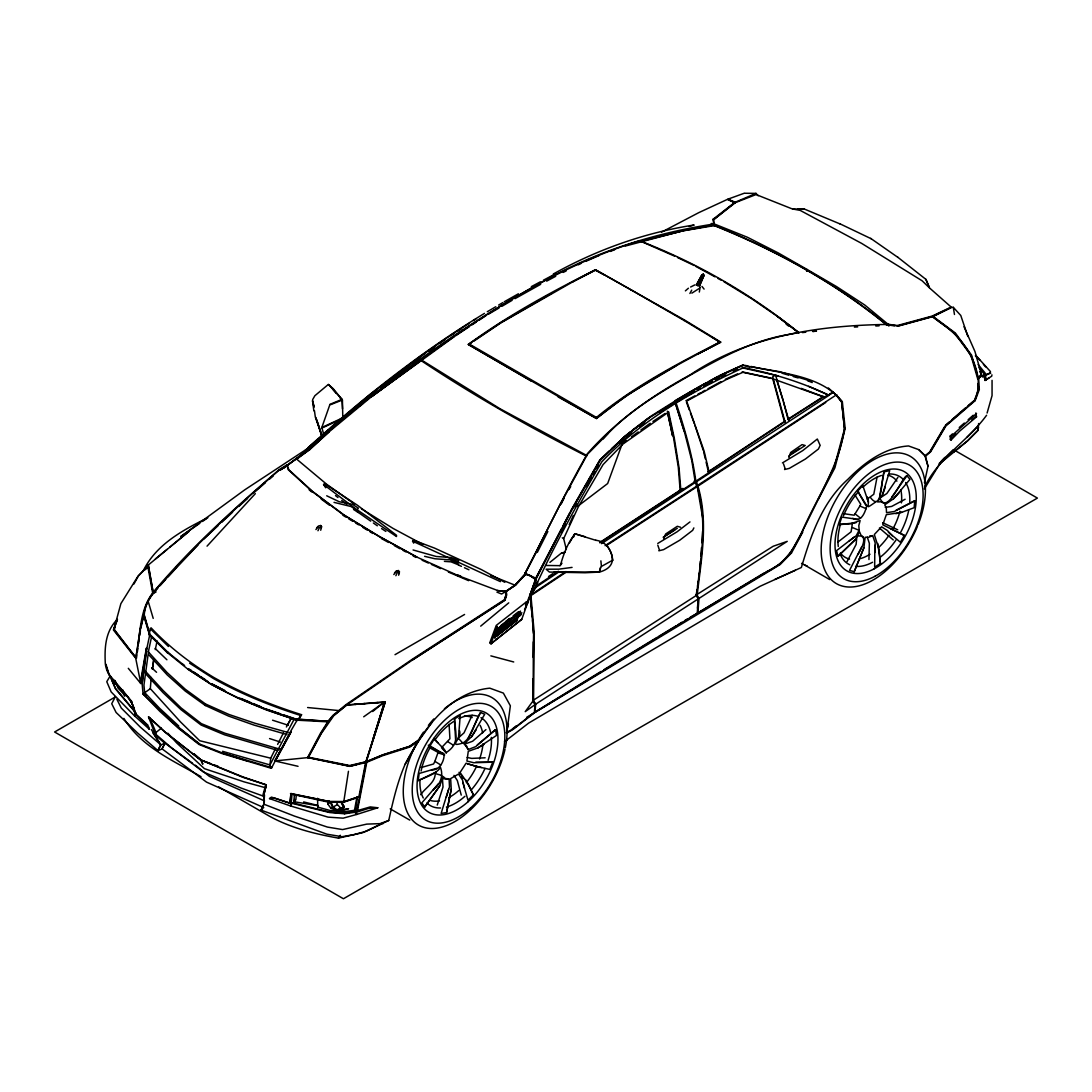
<?xml version="1.0" encoding="UTF-8"?>
<svg xmlns="http://www.w3.org/2000/svg" width="1092" height="1092" viewBox="0 0 1092 1092"><rect width="100%" height="100%" fill="white"/><g stroke="black" fill="none" stroke-linecap="round" stroke-linejoin="round"><path stroke-width="1.5" d="M849.153 541.086L856.21 535.776L859.172 530.125L858.803 525.621L860.127 520.57L850.873 523.723L839.161 524.597L855.991 522.754M533.333 641.864L533.183 698.976L532.91 701.119L525.225 711.656L535.025 704.654L532.91 701.119M533.21 657.452L533.578 633.756L530.439 595.7L535.735 579.606L530.316 575.648L525.689 574.023L515.438 584.698L505.528 591.591L506.142 595.277L504.545 600.259L412.94 659.664M820.188 445.454L817.335 439.025L802.77 450.573L782.404 462.926M874.897 552.47L875.17 542.861L872.672 535.599L868.59 537.332L865.151 537.291L863.868 547.87L854.203 571.73L849.562 570.365L861.52 547.133M868.959 559.554L869.355 543.352L867.28 537.127M199.74 523.355L180.835 536.5L244.69 489.871L308.108 448.184L308.654 446.942L309.582 449.767L287.128 465.328L288.93 469.888L312.694 491.55L343.966 514.933L379.497 536.554L416.967 557.07M735.216 202.989L734.739 202.457L713.035 219.287L713.294 219.983L735.244 202.197L756.019 193.407L758.135 195.727M879.893 494.84L884.151 471.84L889.721 470.584L882.691 494.212M701.828 542.724L702.62 531.285M702.961 526.385L703.303 521.485L697.242 486.568L607.097 545.113M640.376 241.277L682.486 230.931L714.264 225.621C775.948 250.368 835.571 283.074 886.991 325.348L888.055 324.242L897.269 325.553L932.104 316.093L951.187 307.084L930.097 288.452M526.59 717.403L697.228 613.322L698.307 598.88L696.205 594.99L697.065 589.571M289.762 803.002L271.444 797.105L269.519 798.593L290.527 805.951L291.346 803.78L289.762 803.002L290.963 793.515L328.938 801.392M697.46 608.189L698.197 598.416L696.205 594.99L773.163 546.259L787.236 541.359L698.989 598.443L697.911 612.912L690.24 617.239M348.457 771.307L343.803 801.569L358.886 796.751L365.602 762.598L385.285 701.842L366.23 761.861L356.975 810.264L355.61 812.148L344.703 813.772L329.77 812.557L291.81 803.316L290.226 802.579L290.963 793.515M323.328 432.937L321.826 427.491L329.743 404.995L342.424 399.986L342.806 417.895M802.825 531.968L791.468 552.975L780.125 564.578L534.507 712.748L512.94 729.497L506.579 733.21L506.306 732.486L513.158 728.937L534.384 712.421L535.025 704.654M535.025 711.97L535.667 704.203L533.551 700.641L534.275 633.346L530.93 595.563L566.366 572.003M699.713 569.41L700.395 561.029M700.805 556.005L701.487 547.624M291.81 803.316L290.527 805.951L328.023 817.13L343.161 818.167L356.838 814.414L356.101 812.339L357.466 810.592L370.229 806.92L377.791 807.766L356.838 814.414L354.245 811.697L343.748 813.24L329.375 811.998L292.82 802.934L295.277 802.115L293.816 801.514L294.417 794.908M296.301 794.785L295.864 799.74L293.816 801.514M888.356 532.173L900.368 542.233L904.422 535.326L890.512 528.624M399.331 573.532L398.58 570.502L396.423 570.966L394.54 572.85M896.068 510.223L914.809 500.627L914.113 507.712L901.651 512.366L886.335 514.66L882.773 524.815L904.394 535.558M828.296 387.919L832.909 392.014L828.5 395.659L601.528 543.639M506.784 732.65L510.36 705.801L503.357 693.092L489.776 688.165C448.73 692.328 422.44 730.507 405.091 764.332C397.338 782.322 392.915 801.405 388.752 820.474L366.311 831.244L353.985 834.629L342.069 836.704L326.918 834.192L261.056 810.114L263.855 804.176L263.759 797.051M451.283 788.97L446.601 812.557L441.141 813.417L448.525 789.393M964.031 326.74L974.938 351.474L981.408 374.283L977.709 378.924L970.924 355.31L954.654 333.278L932.309 316.53L897.829 325.962L887.837 324.447C819.109 325.307 748.47 335.64 690.28 374.788C652.047 395.55 616.161 420.98 587.305 453.822C565.083 492.888 545.754 533.456 525.17 573.396L525.58 574.474L515.151 585.23L506.374 591.386M275.416 748.771L270.72 758.189L269.956 764.919L271.226 768.263L222.126 753.603L199.017 744.485L178.733 728.555L159.814 711.315L143.052 693.925L142.11 683.592L146.601 648.198L140.786 683.496L128.296 668.318M305.351 450.273L308.749 447.734L308.94 448.88L287.141 465.506L279.416 469.888C244.212 500.163 209.91 531.558 177.86 565.178C166.421 581.149 145.973 593.42 143.885 614.591L149.495 633.974L168.113 652.511M151.474 637.045L148.867 634.329L151.024 627.777C169.478 647.406 190.964 663.827 214.073 677.613L214.373 677.777C242.015 693.229 271.403 705.145 301.556 714.687L297.488 720.433L266.311 709.937L237.592 697.965L211.234 684.479L188.179 669.437L167.117 652.402M142.11 683.592L146.819 648.552L149.645 635.244L143.666 615.547L144.24 614.892C144.936 604.504 150.71 595.549 157.808 588.288M698.307 598.88L535.667 704.203L532.732 700.627L532.951 678.76M697.529 586.213L698.211 581.162M698.662 577.804L699.344 572.768M874.856 545.345L874.665 567.117L880.48 563.404L877.791 543.475M433.265 789.885C440.526 783.879 443.625 775.948 440.458 767.362C436.964 773.559 425.498 777.34 418.236 780.548L419.137 773.477L436.773 768.318M151.215 677.518L150.327 688.683L180.644 722.058L199.686 740.717L270.72 758.189M152.389 669.26L153.795 659.35M152.457 668.673L153.822 659.09M136.923 654.954L136.432 658.38L114.196 629.988L115.097 627.054M137.374 651.842L137.851 648.457M138.547 643.679L139.025 640.335M139.721 635.503L140.431 630.603M459.486 730.712C462.585 738.52 446.819 747.924 462.79 743.051C472.358 737.619 474.201 721.908 480.521 712.557L484.739 714.209L471.703 736.527L464.059 744.021L466.571 745.959L467.99 749.617L475.689 746.641L495.577 729.633L477.286 744.935M205.255 705.446L205.446 704.108L205.255 705.446L185.23 691.059L167.226 674.924L148.962 654.968M140.786 683.496L135.749 658.476L140.199 629.197L143.666 615.547M356.907 797.133L354.245 811.697L355.569 810.018L357.439 797.706L358.886 796.751M991.932 374.815L991.713 376.194L985.093 380.453L983.919 375.471L990.772 373.177M357.466 810.592L366.762 762.271L382.487 755.746L409.991 746.969L418.577 741.004L431.695 722.768M897.924 477.368L886.854 493.516L879.906 498.075C887.496 516.461 902.21 475.88 906.988 475.716L891.877 496.887M146.396 648.02L140.308 682.8M877.067 477.081L873.791 494.267L867.198 499.126M320.72 530.234L321.594 526.781L320.666 525.525L318.509 525.975L316.625 527.873M398.635 575.211L399.495 571.758L396.423 570.966M458.503 737.578L460.21 715.615L454.381 718.973L455.569 739.27M699.317 292.042L700.054 287.919L691.864 293.147M713.977 225.689L713.035 219.287M714.264 225.621L713.677 219.56L735.503 202.58L756.073 194.553L792.505 209.022M884.383 471.853C881.176 473.205 882.978 514.373 870.474 497.515M155.282 649.617L157.111 640.963M144.39 672.426L144.758 670.529L163.063 690.444L181.135 707.971L201.365 723.641L224.911 733.251L280.589 749.385M924.419 482.719L928.009 466.284L925.484 456.279L918.891 449.686L908.53 445.945C884.315 447.624 864.523 462.476 848.047 479.156C822.044 502.361 810.987 535.189 801.364 567.499L760.182 586.24L749.644 592.328L528.624 723.109L506.647 740.13M521.84 612.639L520.502 615.083L495.959 633.988L496.259 632.678M446.546 812.639L451.242 789.298L450.655 778.596L458.517 774.051L462.544 780.084L464.523 788.301M573.655 537.005L574.774 533.756L596.014 540.376M978.596 427.19L977.818 430.521L967.58 440.84L953.603 452.156M264.1 793.884L266.257 784.861L242.861 776.89L200.205 759.65L164.933 731.899L148.539 716.898L149.235 718.741M263.541 796.204L266.257 784.861L243.106 777.381L200.641 759.936L165.52 732.582L148.539 716.898L154.846 733.455L171.744 748.061L203.344 771.976L240.841 787.96L263.541 796.204L263.008 794.744L265.697 784.971M264.496 794.867L263.895 804.326L261.056 810.114M506.661 731.053L508.476 723.9M140.663 628.978L143.885 614.591M743.966 193.339L727.873 199.194L733.756 202.389M462.776 782.336L467.99 800.204L473.464 794.758L465.533 779.579M133.866 584.111L138.425 575.921L147.707 565.874L152.675 592.97C138.766 611.138 140.609 636.199 135.804 657.507L113.964 629.074L120.871 603.658L138.07 576.071L148.471 565.874L147.434 565.956L144.649 570.12M852.32 523.75L851.118 531.79L837.728 542.219M987.1 413.035L992.055 395.618L992.055 380.33M113.964 629.074L117.363 619.696M439.762 785.94L424.747 807.002L439.721 785.953L443.079 776.48L445.495 778.541L449.099 778.842L449.495 786.95L446.3 797.16M366.762 762.271L366.12 761.711L384.398 702.088L363.704 716.802M421.171 767.553L433.606 763.963L434.875 761.342L438.097 752.402L429.511 747.72M554.135 571.99L599.249 572.031L600.736 567.076L599.426 572.099L584.998 572.754L549.399 572.058L546.137 569.205L558.763 569.178L572.072 567.39M373.491 738.369L384.575 702.552L373.259 738.233M431.517 769.887C440.322 770.816 445.113 758.817 443.898 753.548C431.79 749.057 416.584 737.318 442.519 753.521M863.868 547.815L854.203 571.73M679.524 490.185L680.903 490.977L709.199 472.44L704.094 451.037L686.636 401.133L726.098 379.675L742.888 372.317L771.129 378.364M437.25 805.063L443.024 786.991L442.437 778.651L448.771 779.183M605.091 545.672L696.641 486.213L696.191 482.2L694.485 481.272M977.709 378.924L980.725 375.73L977.736 379.224L981.49 375.825L986.308 374.16M742.205 367.431C771.921 373.164 801.187 381.954 828.487 395.058L832.909 392.014M839.325 524.46L841.809 517.089L858.271 519.451M788.847 457.548L790.663 452.498L802.06 444.608L805.254 445.522M494.908 637.905L498.662 627.914L511.425 617.963M535.544 585.503L536.95 581.599M530.63 594.089C533.824 590.008 537.182 585.995 538.233 580.767C557.22 539.953 579.115 500.586 601.842 461.766C641.168 420.516 691.495 391.537 742.888 367.963L777.818 375.798M885.353 486.882L882.677 494.28L877.572 501.924L881.067 501.829L883.933 503.275M372.386 396.055L426.549 355.828M489.817 642.683L496.246 625.416L526.549 601.747L527.668 602.729L521.771 619.328L491.018 643.789C488.424 641.168 491.564 645.413 492.151 642.765L521.771 619.328M490.922 643.652L497.365 626.399M495.031 635.831L498.116 627.723M622.29 443.557L607.657 483.538L577.613 506.374M525.484 604.982L526.549 601.747M529.961 594.99L535.885 579.606L526.467 603.985M519.123 612.325L516.161 620.188L495.795 636.5M978.691 379.156L979.319 389.544L975.129 400.655L974.501 400.232L978.582 389.407L978.091 383.415M928.009 466.284L924.938 455.76L930.384 451.474L945.74 425.43L974.869 400.232C987.277 371.853 963.745 337.401 940.13 322.386L932.309 316.53M475.798 762.189L492.765 762.175L489.844 769.41L474.337 765.97M517.158 619.655L520.488 611.124L498.416 628.473M703.098 274.925L703.971 275.416L699.481 285.954L696.382 285.026L701.665 275.211L703.357 274.256L703.971 275.416L699.481 285.954L699.917 287.387M663.649 539.052L665.615 534.015L677.327 526.289L680.548 527.259M612.653 560.606C612.025 550.955 606.415 541.332 595.727 540.267M355.446 810.237L343.748 811.67L337.346 810.714L330.985 808.353L327.75 803.985L329.074 800.832M524.57 609.664L530.439 595.7M269.792 767.144L271.498 768.086L290.527 731.517L297.024 720.324L298.293 720.092M472.126 715.192L464.059 732.814L458.19 738.083L462.79 743.051M317.963 530.739L319.437 527.491L321.185 527.518L320.666 525.525L321.594 526.781M395.877 575.716L397.352 572.467L399.099 572.508L398.171 570.993M569.219 524.556L573.423 515.465M566.352 549.535L563.663 538.615L578.364 506.797L603.084 464.578L623.041 443.98L668.645 412.053L674.296 438.179L679.033 467.608L680.903 490.977M468.332 737.933L480.521 712.557M697.72 285.79L703.357 274.256L703.685 275.826L701.665 275.211L703.357 274.256L701.938 274.815L696.382 285.026M547.843 531.49L537.319 552.375M561.206 503.985L564.168 497.884M819.71 446.355L818.386 449.058L805.473 458.981L789.311 468.372L784.588 469.519L785.121 468.645L783.51 463.882M115.315 696.832L111.725 703.712L116.107 712.489L137.401 732.828L157.89 750.545L160.715 744.758L151.365 729.552M157.89 750.545L160.974 744.785L165.083 743.215L192.588 763.281M158.149 750.573L161.971 748.989L164.796 743.202L152.962 733.073L160.715 744.758L140.24 727.054L121.28 708.053L116.885 699.276M161.971 748.989L165.083 743.215M693.87 527.914L692.669 530.33L679.756 540.226L663.595 549.631L658.872 550.778L659.404 549.904L657.793 545.14M515.151 585.23L524.911 573.942L559.582 505.555L587.319 454.463L608.38 433.101M691.727 290.131L689.912 293.489M277.614 744.416L283.429 732.868M806.565 270.857L807.234 269.519L778.268 252.948L747.46 237.292L714.55 224.065M806.865 271.034L807.234 269.519M844.034 513.731L854.203 515.192L859.909 506.005L860.769 504.327L855.159 495.29M307.794 447.925L308.244 449.126M561.411 528.897L535.53 579.06L530.316 594.28L536.158 586.527M562.981 525.866L570.024 512.23M561.506 532.159L565.383 524.733M857.889 554.586C861.315 549.249 869.614 533.688 856.892 536.186L856.128 544.389L846.969 561.752M852.784 518.304C861.356 523.232 865.342 511.725 866.748 505.773L857.67 491.113L862.789 485.476L868.413 502.17M525.143 573.191L525.58 574.474L525.143 573.191L536.691 551.255M818.29 499.426L834.875 467.84L845.181 428.555L842.328 401.624C821.102 375.034 781.94 373.764 751.091 366.462M444.417 561.37L451.051 561.848L458.626 564.892L457.48 562.899L458.708 560.592L451.119 557.548L436.199 556.483L413.063 549.972M365.602 762.598L349.74 766.352L307.603 757.548L320.488 733.278L327.764 721.839L333.633 715.424L346.683 705.023L385.285 701.842M418.427 740.171L409.268 746.546L382.446 755.091L366.23 761.861L349.658 766.038L308.176 757.534L321.157 733.182L328.665 721.375L295.645 718.946M308.176 757.534L321.348 733.414L333.715 715.738L346.724 704.995L380.507 681.804M331.381 802.866L333.087 807.084L337.196 809.909L341.318 809.691L343.011 806.565L341.318 802.347L344.185 806.742L342.178 810.401L337.346 810.714L332.5 807.452L330.466 802.552L327.75 803.985M298.048 766.311L274.993 760.974L291.032 731.585L275.007 760.319M291.291 731.681L275.334 760.865L308.326 757.561L307.603 757.548M766.011 571.88C783.797 564.782 794.416 548.607 801.992 531.845C816.857 497.583 839.134 466.516 844.457 428.747L843.925 423.71M855.268 539.639L837.892 556.401L855.323 539.585L859.541 531.777L860.96 535.107L863.444 537.196M286.391 726.985L291.114 718.454M287.373 725.224L291.168 718.359M421.007 360.524L371.307 396.846L329.375 431.572L309.582 449.767L308.94 448.553C378.514 386.554 454.245 330.767 535.885 285.64C590.39 253.235 651.364 233.579 713.881 224.01L711.233 223.505M143.025 571.375C155.555 544.785 182.582 530.193 207.849 517.717M312.612 399.672L314.865 395.727L328.405 384.384L342.001 399.358L342.506 408.858M570.802 510.715L599.726 460.101L609.145 451.01M574.883 506.947L576.562 504.013M586.691 486.336L591.755 477.491M593.434 474.556L595.126 471.608M596.805 468.659L598.498 465.711M405.091 764.332L418.577 741.004M504.545 600.259L506.156 595.14L505.528 591.591L497.461 590.458M569.478 542.847L574.774 533.756M559.582 505.555L563.854 498.252M569 489.489L570.707 486.568M929.961 451.487L944.498 426.89M110.21 675.907L106.77 681.695L111.179 691.946L134.616 715.942L149.372 729.21L148.539 726.671M924.323 488.97L941.372 461.152L944.853 457.412M524.692 574.092L530.262 575.798L535.885 579.606L535.462 578.774M218.673 786.882L265.847 814.113C287.742 827.149 313.486 833.742 338.479 838.124L340.267 835.257M298.348 719.683L301.556 714.687M430.043 745.781L434.288 739.025L444.772 750.04M135.858 658.394L113.363 629.879L117.431 619.314C105.214 631.176 104.463 647.938 105.323 663.881C107.739 684.384 133.224 692.601 134.739 713.499L135.886 714.018L134.616 715.942L136.268 713.513L115.588 688.915L111.329 679.033L115.506 688.52L134.357 710.81M476.126 729.866L471.553 736.772M148.239 565.929L146.301 568.823L148.294 565.028L189.025 531.34L169.656 547.242M146.464 567.731L148.294 565.028L153.317 593.379L156.101 591.919M924.678 486.95C938.751 457.439 967.935 441.004 986.581 415.247M529.647 595.427L536.445 586.895L559.022 571.826M143.434 694.485L143.885 693.884L146.219 696.287M353.549 509.459L358.217 512.462L356.77 510.251L358.367 508.135L352.552 504.381L339.148 501.706L326.713 495.795M271.226 768.263L271.676 767.662L222.208 752.961M315.929 529.552L318.1 526.713M393.83 574.542L396.014 571.703M441.878 746.519L446.369 753.016L441.509 747.706L449.918 738.765L449.099 724.351M914.891 500.873L894.28 511.52L886.527 512.653L886.281 508.067L884.752 504.832L893.515 498.757L909.977 479.361L906.988 475.716M328.296 721.061L332.951 715.342L346.068 704.586L412.435 659.159L504.354 599.754L505.978 594.881L505.118 591.182L505.937 591.482M939.625 322.222L940.089 321.649L955.391 333.046L971.634 355.241L978.336 378.528M546.068 565.465L559.978 565.656L561.971 563.213M446.178 752.634C459.882 743.597 455.432 734.356 454.641 718.932M153.317 592.178C191.059 547.31 234.78 508.012 279.061 469.778L287.251 464.619M160.06 585.749L165.67 579.374M167.909 576.835L197.98 544.963M550.873 293.68L500.955 322.536L468.291 344.444C508.053 315.397 551.501 291.796 595.454 269.779L684.616 320.065L720.706 342.096L698.02 353.904L720.706 342.096C677.531 364.496 634.124 387.319 596.505 418.523L468.291 344.444M420.693 794.717C425.307 787.673 435.148 782.882 435.244 773.559L441.823 775.47M207.043 546.15L255.323 493.652M603.03 439.052C627.013 411.657 659.104 393.175 690.28 375.143C718.768 358.913 747.924 343.106 780.261 336.077M496.901 592.11L501.597 594.021L515.424 585.339L518.891 581.586M523.518 576.576L525.839 574.064M899.03 492.983L893.474 498.798M413.718 543.147L412.585 541.168L413.527 540.171L434.575 548.116L481.203 569.505L504.791 582.295M975.757 413.008L976.548 416.857L959.663 431.122L951.118 439.98L950.354 439.53L955.691 434.002M966.952 437.401L977.163 427.136M897.829 325.962L897.269 325.553M685.38 290.868L688.41 288.22M939.188 463.486L953.357 449.645M154.846 733.455L161.357 728.146M611.493 448.744L629.715 432.214M619.205 443.748L631.79 432.923M950.354 439.53L950.177 436.049L952.442 433.906M951.118 439.98L950.941 436.486L976.521 413.458M327.204 432.35L309.323 449.058L283.565 468.14M329.579 430.125L343.434 418.454M438.261 783.865L421.84 802.866L424.761 806.933M203.863 538.957L218.1 525.662M221.662 522.345L232.582 512.216M290.226 802.579L291.291 802.306L292.014 794.239L328.569 802.142L342.765 802.374L358.913 796.628M238.834 506.47L247.57 498.43M308.681 448.089L311.193 445.823M321.225 436.759L328.747 429.961M318.905 438.424L308.449 447.365C362.981 397.625 421.348 351.76 484.466 313.39M321.348 436.213L328.692 429.606M329.375 431.572L309.445 449.535L296.806 459.172M559.978 565.656L560.428 565.26C563.472 554.381 568.045 541.809 575.238 533.879L585.244 536.759M485.94 729.592L472.604 741.263L464.823 744.048L465.602 745.618M945.358 425.443L949.139 422.113M951.664 419.888L965.601 407.821M959.254 427.491L964.332 423.041M968.14 419.697L973.218 415.247M253.849 492.724L265.452 482.678M269.315 479.333L273.191 475.989M357.876 405.965L360.442 403.753M364.278 400.45L366.844 398.252M968.14 405.651L973.231 401.31M975.129 400.655L945.972 425.853L930.589 451.842L925.484 456.279M331.272 427.409L369.956 394.581L420.202 356.429L448.744 336.554M331.34 427.764L335.217 424.474M337.797 422.276L376.726 389.817M971.88 419.71L975.784 416.421L976.548 416.857M939.502 463.909L967.758 440.663L977.954 430.357L978.637 423.532M480.698 626.139L508.749 602.839M343.748 811.67L330.03 810.482L318.154 807.22M155.446 558.899L167.062 549.358M516.42 725.702L512.244 729.06M549.904 562.366L561.411 553.071L564.66 552.224M261.029 809.964L262.844 808.489M497.188 635.872L517.171 619.86M516.803 620.597L494.553 637.496M495.754 632.05L519.997 613.049M506.019 621.321L509.732 618.413M500.6 625.771L509.282 618.959M513.144 615.915L518.413 611.779M323.587 484.507L324.665 483.66L357.644 505.378L396.532 535.298L396.492 536.541L355.269 508.531L323.587 484.507L325.716 487.796M496.928 632.759L520.502 615.083M496.068 633.865L520.911 614.687M346.068 416.407L348.703 414.373M359.227 406.224L363.172 403.18M804.313 446.041L788.861 455.992M372.686 711.52L384.002 702.293L346.724 704.995M677.313 528.296L663.158 537.237M689.967 521.921L677.054 531.818L657.753 543.447M370.679 394.949L373.368 392.888M393.516 377.504L400.218 372.372M412.312 363.145L420.365 356.988M632.35 430.207L648.17 418.14M649.917 417.144L624.815 436.295L600.013 460.237L571.116 510.865L535.367 578.937M639.625 426.945L644.853 422.973M380.698 386.786L395.277 375.716M397.925 373.71L413.827 361.629M416.475 359.623L424.529 353.753M558.08 396.901L596.437 418.427L626.89 395.277L675.962 365.943M596.437 418.427L596.437 417.431C633.824 386.677 676.876 364.032 719.778 342.069L720.433 342.438L683.947 320.379M222.577 751.323L269.956 764.919L294.144 719.232L296.792 720.174L297.939 719.314M983.974 376.522L989.994 372.782L990.444 371.567L975.702 355.241M899.057 325.88L932.281 316.776L951.187 307.453L953.289 307.302L960.783 315.479L967.84 336.459M371.307 396.846L454.34 336.636M623.628 442.588L626.276 440.649M631.599 436.773L638.247 431.927M640.908 429.989L650.204 423.218M341.318 809.691L343.625 808.012L340.499 807.766L337.196 809.909M427.941 354.859C493.106 308.272 562.544 264.25 639.762 240.827C697.065 262.94 750.982 293.966 798.743 332.61M428.61 350.914L435.421 346.178M439.503 343.338L444.949 339.544M428.747 351.146L434.343 347.256M742.151 371.881L770.392 377.941L824.378 397.201L827.872 394.772L808.626 386.322M202.443 521.471L206.497 518.659M419.355 739.83L409.95 746.191L382.896 754.777L366.571 761.547M790.376 454.477L799.508 448.443M150.327 688.683L143.052 693.925L178.679 727.818L199.017 743.816L222.577 753.03L247.079 760.851M837.25 395.154L836.499 395.563L841.659 402.074L844.485 429.006L834.192 467.267L801.883 532.377L790.349 553.385L780.398 563.759L697.911 612.912M380.139 682.063L413.226 659.472L505.05 600.245L506.729 594.812L506.183 591.018M696.723 485.967L836.24 394.99L833.319 392.383L828.569 395.017M471.389 342.792L468.591 344.676L531.449 381.245M474.174 340.909L500.655 323.014L573.286 281.545M548.539 576.508L552.798 573.669M535.08 586.8L558.394 571.252M708.572 471.539L785.244 420.966M530.808 594.894L565.929 571.539M985.093 380.453L989.188 377.723M455.733 335.654L469.451 326.576M472.194 324.761L476.317 322.031M479.06 320.215L485.913 315.684M599.672 542.56L682.937 488.383M599.972 542.738L680.166 490.554L678.296 467.171L673.546 437.742L667.908 411.616M665.369 535.926L674.733 530.016M652.934 421.43L665.178 413.404M785.558 421.143L708.449 472.003L706.101 462.121M450.109 335.599L469.287 323.218M473.396 320.557L476.126 318.796M450.395 335.749L454.518 333.087M457.248 331.326L461.37 328.665M649.481 417.144C679.565 397.938 710.087 379.006 743.051 365.083L743.461 365.042M659.732 412.762L665.246 409.213M666.625 408.326L670.911 405.555M825.716 402.484L697.938 486.117C708.367 521.061 701.583 557.562 697.419 592.956L697.01 595.003L698.989 598.443M788.069 419.151L823.409 396.532M788.369 419.328L823.641 396.765L801.159 388.383M284.603 467.226L279.634 470.406L284.48 467.294M436.268 771.948L418.127 780.684M601.023 671.443L534.384 712.421M603.862 669.71L640.827 647.242M642.246 646.368L657.015 637.414M658.353 636.595L676.494 625.58M677.9 624.733L682.009 622.235M684.752 620.57L687.496 618.905M854.599 536.718L836.581 550.614L837.946 556.306M330.985 808.353L332.5 807.452M487.291 311.725L495.782 306.743M498.621 305.077L502.866 302.593M488.834 313.977L499.03 307.999M501.938 306.292L512.134 300.314M395.017 654.681L464.578 614.468M504.504 741.345L507.043 739.857M675.088 400.641L695.945 388.534M691.468 459.336L684.206 430.999L675.32 402.675L681.626 399.044M684.507 397.379L694.785 391.427M483.988 744.375L477.791 747.979M115.138 697.051L54.6 731.995L343.434 898.757L1037.4 498.088L954.872 450.45M333.087 807.084L337.373 804.613L340.499 807.766M764.659 572.658L697.228 613.322M504.286 301.761L518.386 293.803M515.001 298.662L540.649 284.329M982.404 377.013L985.243 375.43M612.844 560.1L601.433 566.434L600.873 560.851M697.338 387.728L706.251 382.828M709.213 381.204L718.113 376.303M697.72 389.721L700.668 388.097M703.617 386.472L712.475 381.613M715.424 379.989L719.86 377.545M702.224 391.892L705.118 390.322M708.012 388.738L721.02 381.627M685.899 400.709L694.826 395.891M697.802 394.294L700.777 392.683M905.118 499.262L891.645 506.429L885.243 507.384M661.465 232.2L698.812 212.626L727.231 199.467L734.739 202.457M531.367 286.623L540.404 281.804M543.407 280.194L555.173 273.983M546.669 281.122L555.692 276.303M553.303 274.01C596.955 249.659 644.717 232.651 694.143 225.007L689.298 226.413M875.852 501.87C862.079 511.356 871.539 505.323 867.075 496.887M563.199 272.427L566.202 270.912M578.214 264.851L581.217 263.336M690.608 287.019L694.84 284.903M932.281 316.776L950.955 307.739M795.413 570.242L774.842 579.456M381.449 823.846L362.721 832.677L338.479 838.124M321.826 427.491L342.629 417.895M321.771 428.132L341.059 419.232M530.016 595.986L530.93 595.563M719.601 375.498L742.901 365.028M721.348 376.877L725.825 374.856M733.264 371.471L737.742 369.451M725.347 379.252L737.564 373.887M585.762 261.357L599.385 255.391M857.67 491.113L865.71 505.05M329.716 404.436L342.001 399.358M116.912 684.766L114.756 680.371L118.1 688.124L125.13 695.781M131.504 701.897L134.671 711.411M380.931 823.3L388.752 820.474M610.059 251.447L614.632 249.809M342.765 802.374L357.439 797.706M356.101 812.339L368.809 808.339L377.791 807.766M625.375 246.028L682.486 230.931M342.178 810.401L348.553 808.708L337.346 810.714M366.12 761.711L349.686 765.519L308.545 757.234M561.875 553.112L565.069 552.279M639.257 241.619L682.104 230.917L713.745 225.089C775.388 249.809 834.916 282.459 886.472 324.488M901.76 512.244L895.836 513.69M269.519 798.593L273.41 797.733L291.346 803.78M356.32 764.714L349.945 766.106L341.387 764.332M781.804 335.776L797.201 332.896M977.913 378.706L978.978 378.514M790.253 553.166L791.468 552.975M328.501 384.589L333.156 388.615L342.424 399.986M813.158 331.49L816.461 331.122M802.429 332.582L805.787 332.2M812.503 331.449L815.861 331.081M369.642 703.234L377.846 702.606M369.833 703.234L378.091 702.606M854.381 327.068L857.67 326.904M875.798 326.003L879.087 325.839M485.135 757.793L471.703 758.394L467.144 757.479M383.306 823.532L366.803 824.105L342.56 829.579L327.409 827.067L294.54 816.133L263.855 804.176M793.202 209.255L803.739 208.79L839.734 223.805M797.802 209.132L803.93 208.954M343.68 801.528L328.747 801.432L290.472 793.679M492.765 762.175L473.764 762.735L466.912 761.056L468.277 751.323L477.887 747.897L496.478 735.448L495.577 729.633M744.498 193.243L756.019 193.407M532.732 700.627L696.327 595.454L696.737 593.393C700.914 558.012 707.684 521.498 697.242 486.568M328.665 721.375L295.618 719.232M327.764 721.839L296.792 720.174M869.819 535.817L872.453 535.967M504.408 591.332L498.28 590.758L457.862 575.525M307.616 707.534L338.356 710.523M889.748 325.184L894.389 325.866M274.993 760.974L275.948 761.11M525.17 573.396L536.349 578.432L571.293 510.824L600.163 460.319L624.842 436.5L649.863 417.417L697.665 388.042L719.887 375.825L742.86 365.424L779.592 371.676L811.52 381.285M318.181 805.759L294.663 801.828L294.635 799.494M746.669 366.462L749.917 367.008M744.539 365.315L747.815 365.888M852.347 527.532L858.749 530.18M793.133 209.077L800.177 210.387L861.67 243.407L922.112 280.78L929.592 287.988L926.002 279.443L897.815 257.248M444.703 754.927L438.138 752.934M481.354 767.553L467.622 763.963M424.597 556.319L434.985 558.776L449.904 559.855L457.48 562.899M303.658 801.924L317.922 805.459M490.854 655.869L513.718 661.97M277.764 750.422L224.542 734.807L201.119 725.061L181.013 709.677L163.063 692.669L145.495 673.614M265.834 787.823L244.048 781.845L204.409 768.659L176.686 742.956L167.881 733.223M288.179 732.514L254.791 723.191L228.992 714.482L205.501 703.971L185.285 689.257L167.144 672.59L148.13 651.651M286.95 734.534L254.245 725.17L228.569 716.093L205.269 705.459M782.213 373.259L788.547 375.129M793.297 376.522L798.047 377.914M866.284 508.736L859.909 506.005M479.415 767.444L466.093 763.185L460.06 772.508L468.468 784.356L473.409 794.949M272.563 720.215L288.384 725.279M269.56 738.561L280.344 742.055M266.844 709.24L280.617 713.881M283.674 714.919L294.39 718.522M294.376 718.809L266.939 709.582L239.735 698.238M297.515 720.16C267.717 710.878 238.602 699.371 211.261 684.234L187.865 669M201.474 760.264L200.641 759.936L202.839 764.168L201.297 760.209L210.579 763.567M300.559 715.437C270.42 705.896 241.045 693.98 213.431 678.528L189.599 663.185M434.875 761.342L440.799 764.987M599.249 572.031L599.426 572.099C615.397 567.594 615.315 556.415 606.306 544.799M213.623 764.673L218.168 766.325M807.548 380.712L812.243 382.555M199.59 743.952L176.795 725.811M490.881 575.525L515.424 585.339M308.94 448.553L310.019 448.989M468.645 580.671L448.389 572.044M728.064 199.235L735.244 202.197M241.073 698.498L250.164 702.293M253.208 703.548L260.783 706.715M334.029 502.375L350.955 506.497L356.77 510.251M457.848 574.993L460.96 576.317M136.268 713.513L135.121 713.035C132.623 693.952 110.306 685.872 106.729 667.43M212.23 684.261L223.71 690.185M263.745 807.589L206.497 782.104L162.244 748.989M264.551 800.927L209.336 776.33L195.277 765.164M500.423 581.64L412.585 541.168M458.681 575.839L416.148 556.77L378.665 536.24L343.147 514.632L311.862 491.236L288.111 469.587L287.128 465.328M422.126 560.237L428.31 563.022M431.395 564.4L440.663 568.577M870.693 238.384L897.952 257.412M458.476 565.014L461.466 566.366M464.455 567.731L468.932 569.778M897.72 529.811L882.65 522.699M839.584 223.628L871.129 238.711M674.515 256.101L639.762 240.827M677.545 257.548L694.212 265.533M149.645 635.244L151.542 636.895L148.703 650.231L143.939 685.148L144.663 692.587L159.705 708.38L178.801 726.043M453.521 745.317L447.638 741.591M855.132 513.909L860.564 518.195M211.889 683.865L224.966 690.553M586.813 455.514L500 408.736L421.007 359.705M586.568 456.183C529.593 427.327 473.901 395.836 420.761 360.374M604.217 274.843L595.358 270.229L572.945 281.695L595.454 269.779L631.531 290.103M422.85 544.43L393.134 528.46L361.479 508.831M695.7 266.339L715.001 276.836M717.976 278.46L720.952 280.071M381.354 538.506L388.561 542.451M394.335 545.618L400.095 548.771M402.975 550.354L405.855 551.924M413.063 555.883L415.956 557.452M343.748 813.24L344.703 813.772M596.437 417.431L469.219 343.98M390.213 808.858L409.759 820.092M950.177 436.049L950.941 436.486M822.999 396.396L824.378 397.201M657.575 305.187L684.247 320.557M667.267 411.247L668.645 412.053M707.821 471.635L709.199 472.44M694.799 480.726L696.669 481.804L697.31 485.776M694.13 481.163L695.986 482.241L696.641 486.213M562.284 537.824L563.663 538.615M200.996 776.671C173.109 760.578 141.387 747.051 123.901 718.399M631.203 289.926L657.889 305.364M804.435 564.892L829.715 579.579M807.534 269.697L836.513 286.568L864.782 305.037L888.055 324.242M494.471 637.373L495.167 637.837M342.956 515.315L345.795 517.048M348.635 518.768L352.893 521.362M355.746 523.095L358.585 524.829M362.844 527.422L367.103 530.016M369.956 531.736L372.795 533.469M723.914 281.695L751.842 298.812L777.518 316.475L799.071 332.951L777.286 316.311M879.429 528.023L893.256 539.939M711.261 336.65L719.778 342.069M152.675 592.97L153.317 593.379L148.416 565.67M188.493 668.632L191.209 670.406M193.926 672.181L198.007 674.829M200.723 676.603L204.791 679.265M190.158 669.956L201.01 677.04M203.726 678.815L207.794 681.463M381.599 528.61L385.858 531.408M357.398 511.807L370.693 521.13M373.355 523L377.341 525.798M354.436 504.067L326.672 484.261L296.341 458.858M341.728 500.45L346.956 504.231M932.896 316.311L940.089 321.649M321.185 499.044L329.347 505.146M786.117 324.133L788.82 326.194M975.361 355.828L980.138 360.401M335.531 495.591L337.974 497.543M167.758 652.033L170.352 654.108M182.009 663.445L184.603 665.519M170.693 654.586L181.04 662.858M309.118 489.762L311.67 491.932M526.644 601.883L527.886 602.961M164.974 715.028L173.246 722.576M151.651 667.799L156.552 672.29M135.886 714.018L148.13 725.402M155.146 648.457L166.912 659.773M134.739 713.499L146.792 725.143L149.372 729.21M918.891 449.686L925.279 455.896M150.109 628.582L168.427 646.491M148.867 634.329L167.472 652.88M892.232 535.763L887.414 530.507L881.558 526.808L874.323 534.534L879.087 549.795L880.411 563.554M701.992 286.459L704.081 289.093M433.852 738.397L437.851 742.669M333.197 389.748L336.336 393.42M983.428 364.291L985.626 366.871M109.036 674.433L131.982 701.733M978.132 364.551L985.107 373L986.185 379.975M340.008 397.843L341.769 399.972M978.992 367.663L984.411 374.242M458.995 772.344L460.742 774.597M453.985 775.361L457.343 780.589L461.233 795.099M836.718 395.413L841.618 401.924L842.505 410.305M465.752 745.836L468.168 749.194M979.701 371.58L981.408 374.283M461.779 776.166L463.199 778.459M888.902 326.085L888.206 324.966M341.632 802.17L344.185 806.742M114.619 680.562L115.875 682.841M505.118 591.182L505.5 591.891M149.945 718.14L156.238 733.101M925.825 279.265L929.36 287.728M686.472 402.252L689.311 409.923M690.444 413.008L694.43 423.764M675.88 402.388C684.466 428.132 692.246 454.354 695.863 481.326M675.197 402.798L684.111 431.203M321.853 434.807L315.725 417.294M321.444 434.671L315.329 417.117L314.441 410.592M694.949 425.334L703.344 450.6M776.985 381.012L783.087 400.041M336.513 801.801L337.373 804.613M316.816 420.024L321.69 435.954M108.599 672.986L105.965 664.277L106.238 665.806M772.563 378.091L784.643 422.454M147.966 600.614L153.208 618.386M144.24 614.892L149.932 634.52M313.854 410.824L312.53 400.682L314.018 406.156M122.973 690.089L124.529 696.013M788.765 420.092L775.552 375.02L772.686 376.822L785.244 422.809M783.51 401.679L788.165 419.751M703.739 452.252L705.309 458.831M312.53 400.682L313.991 407.343M667.622 412.885L670.447 425.948M671.143 429.211L672.563 435.749L667.799 413.418M953.289 307.302L954.476 314.482M691.55 459.104L695.181 481.777M530.221 597.611L532.35 617.13M842.86 413.65L843.57 420.365M532.582 620.379L533.469 633.401M317.608 798.293L317.731 807.561M444.417 708.776A73.573 42.397 -60.1 0 1 505.323 747.774M505.009 749.276A73.573 42.397 -60.1 0 1 425.894 827.9A73.573 42.397 -60.1 0 1 423.478 732.118M428.405 725.361A73.573 42.397 -60.1 0 1 433.783 718.973M917.471 526.276A73.573 42.479 -59.8 0 1 827.422 574.924A73.573 42.479 -59.8 0 1 874.378 459.377A73.573 42.479 -59.8 0 1 918.099 524.747M807.193 565.984A73.573 42.479 -59.9 0 1 801.569 563.336M480.971 717.703A50.723 29.211 -60.1 0 1 490.622 732.445M491.332 737.373A50.723 29.211 -60.1 0 1 488.11 760.36M484.998 768.413A50.723 29.211 -60.1 0 1 470.802 790.431M464.933 796.3A50.723 29.211 -60.1 0 1 446.423 807.043M440.567 807.971A50.723 29.211 -60.1 0 1 426.904 802.975M423.259 797.993A50.723 29.211 -60.1 0 1 419.983 779.579M421.116 771.007A50.723 29.211 -60.1 0 1 430.794 746.355M435.162 739.653A50.723 29.211 -60.1 0 1 453.262 721.757M458.79 718.604A50.723 29.211 -60.1 0 1 478.351 716.475M480.111 725.306A46.587 26.809 -60.2 0 1 482.623 732.882M483.005 743.761A46.587 26.809 -60.2 0 1 479.606 758.954M476.59 766.297A46.587 26.809 -60.2 0 1 466.298 782.664M458.858 790.471A46.587 26.809 -60.2 0 1 448.757 797.597M439.503 800.873A46.587 26.809 -60.2 0 1 429.989 800.327M464.25 716.134A46.587 26.809 -60.2 0 1 472.208 717.581M905.637 482.514A50.723 29.279 -59.8 0 1 909.773 501.788M908.762 510.1A50.723 29.279 -59.8 0 1 900.177 533.21M895.972 540.049A50.723 29.279 -59.8 0 1 880.111 557.316M872.604 562.243A50.723 29.279 -59.8 0 1 855.596 566.352M849.822 564.81A50.723 29.279 -59.8 0 1 840.212 554.122M838.274 546.478A50.723 29.279 -59.8 0 1 840.567 523.914M843.42 515.847A50.723 29.279 -59.8 0 1 858.599 491.646M862.817 487.291A50.723 29.279 -59.8 0 1 881.381 475.47M888.997 473.996A50.723 29.279 -59.8 0 1 902.77 478.951M900.763 489.653A46.587 26.89 -59.7 0 1 901.432 502.893M899.944 511.233A46.587 26.89 -59.7 0 1 893.174 528.392M888.956 535.326A46.587 26.89 -59.7 0 1 878.828 547.338M870.01 554.245A46.587 26.89 -59.7 0 1 859.349 558.886M849.535 559.077A46.587 26.89 -59.7 0 1 840.431 553.084M887.81 475.143A46.587 26.89 -59.7 0 1 896.914 481.135M364.728 703.617L354.886 704.381L364.865 703.617M201.119 760.059L193.953 753.821L201.242 760.182M470.502 808.066A65.629 37.797 -60.1 0 0 491.25 706.36A65.629 37.797 -60.1 0 0 413.813 775.306A65.629 37.797 -60.1 0 0 470.502 808.066M468.004 801.801A57.344 33.047 -60.1 0 0 486.104 712.967A57.344 33.047 -60.1 0 0 418.413 773.245A57.344 33.047 -60.1 0 0 468.004 801.801M874.965 576.303A65.629 37.892 -59.8 0 0 917.689 473.109A65.629 37.892 -59.8 0 0 837.223 516.257A65.629 37.892 -59.8 0 0 874.965 576.303M874.187 568.823A57.344 33.115 -59.8 0 0 911.52 478.665A57.344 33.115 -59.8 0 0 841.181 516.393A57.344 33.115 -59.8 0 0 874.187 568.823"/></g></svg>
